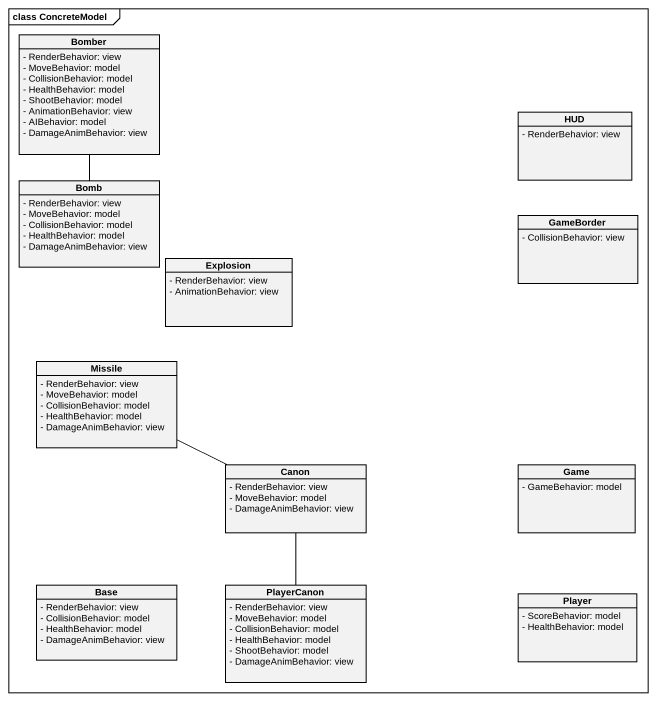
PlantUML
@startuml
mainframe class ConcreteModel
hide circle
hide empty members
skinparam classAttributeIconSize 0
class Bomber {
  - RenderBehavior: view
  - MoveBehavior: model
  - CollisionBehavior: model
  - HealthBehavior: model
  - ShootBehavior: model
  - AnimationBehavior: view
  - AIBehavior: model
  - DamageAnimBehavior: view
}
class HUD {
  - RenderBehavior: view
}
class Bomb {
  - RenderBehavior: view
  - MoveBehavior: model
  - CollisionBehavior: model
  - HealthBehavior: model
  - DamageAnimBehavior: view
}
class GameBorder {
  - CollisionBehavior: view
}
class Explosion {
  - RenderBehavior: view
  - AnimationBehavior: view
}
class Missile {
  - RenderBehavior: view
  - MoveBehavior: model
  - CollisionBehavior: model
  - HealthBehavior: model
  - DamageAnimBehavior: view
}
class Canon {
  - RenderBehavior: view
  - MoveBehavior: model
  - DamageAnimBehavior: view
}
class Game {
  - GameBehavior: model
}
class Base {
  - RenderBehavior: view
  - CollisionBehavior: model
  - HealthBehavior: model
  - DamageAnimBehavior: view
}
class PlayerCanon {
  - RenderBehavior: view
  - MoveBehavior: model
  - CollisionBehavior: model
  - HealthBehavior: model
  - ShootBehavior: model
  - DamageAnimBehavior: view
}
class Player {
  - ScoreBehavior: model
  - HealthBehavior: model
}
Bomber -- Bomb
Missile -right- Canon
PlayerCanon -up- Canon
@enduml
